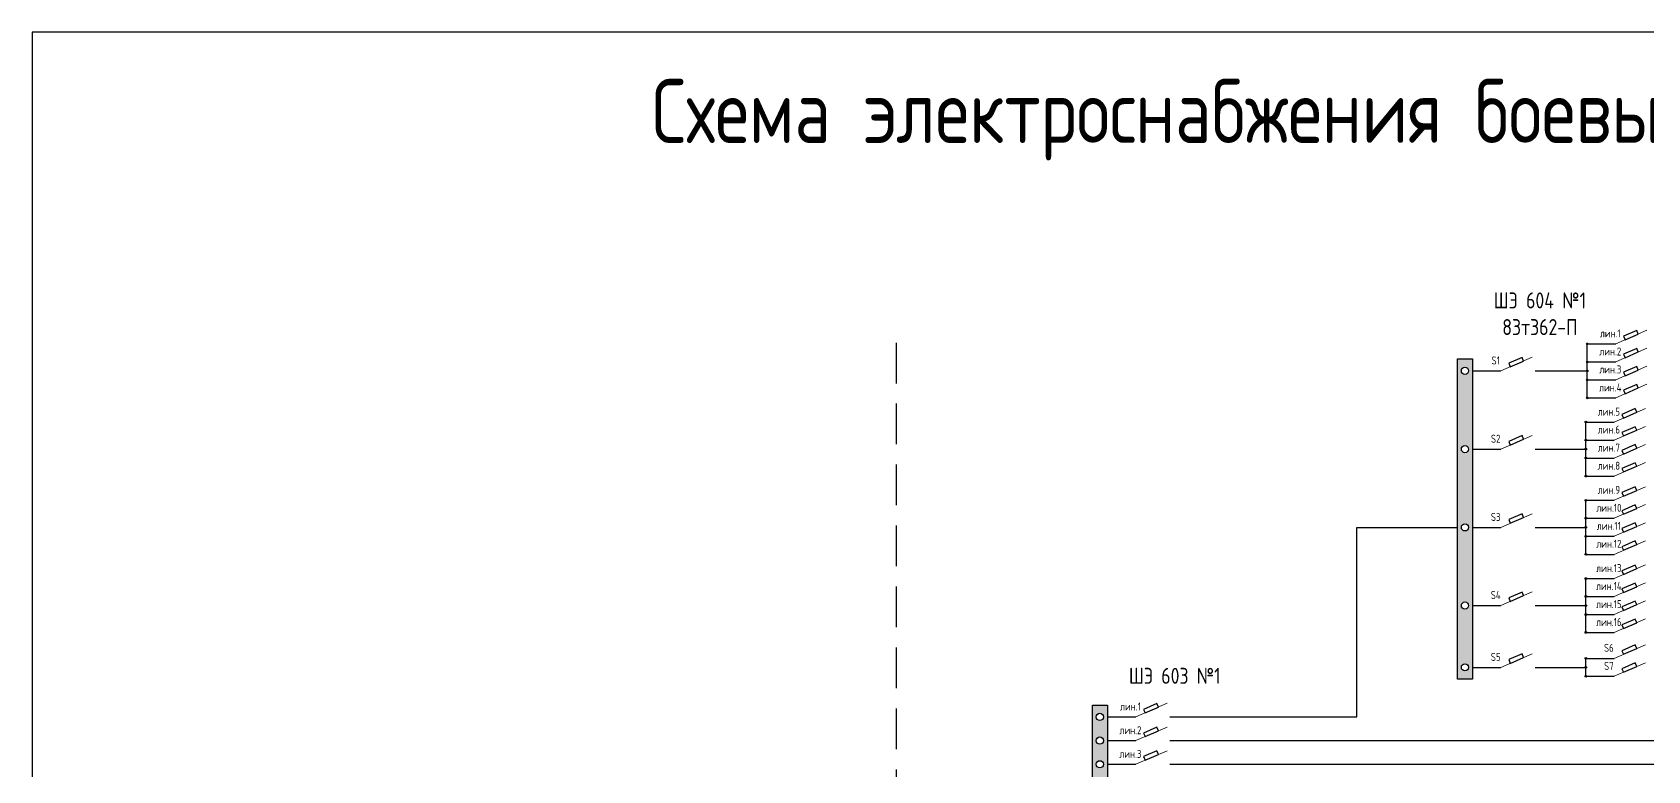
# Model space of a CAD drawing. Header units: millimetres. Extents: x 467 to 653, y 582 to 785.
# Drawn here: x 467.3 to 568.3, y 738.5 to 784.7 of the extents above; entities that cross this region are included whole.
import ezdxf

# ---------------------------------------------------------------- set-up
doc = ezdxf.new("R2010")
doc.units = ezdxf.units.MM
doc.header["$LTSCALE"] = 0.1
doc.linetypes.add('DASHEDX2', pattern=[38.1, 25.4, -12.7])
doc.layers.add('Уровень1', color=7, linetype='Continuous', plot=False)

msp = doc.modelspace()

# ---------------------------------------------------------------- hatches: boundary and pattern name
h = msp.add_hatch(color=256)
h.paths.add_polyline_path([(564.53, 765.19), (564.48, 765.19), (564.48, 765.14, 0.414214)], flags=17)
h.paths.add_polyline_path([(564.43, 765.19, 0.414214), (564.48, 765.14), (564.48, 765.19), (564.53, 765.19, 1)])
h = msp.add_hatch(color=256)
h.paths.add_polyline_path([(557.31, 764.25), (556.38, 764.25), (556.38, 744.23), (557.31, 744.23)])
h.paths.add_polyline_path([(556.62, 753.72, -1), (557.07, 753.72, -1)], flags=16)
h.paths.add_polyline_path([(557.07, 748.83, -1), (556.62, 748.83, -1)], flags=16)
h.paths.add_polyline_path([(556.62, 758.61, -1), (557.07, 758.61, -1)], flags=16)
h.paths.add_polyline_path([(557.07, 744.97, -1), (556.62, 744.97, -1)], flags=16)
h.paths.add_polyline_path([(556.62, 763.5, -1), (557.07, 763.5, -1)], flags=16)
h = msp.add_hatch(color=256)
h.paths.add_polyline_path([(564.53, 764.06), (564.48, 764.06), (564.48, 764.01, 0.414214)], flags=17)
h.paths.add_polyline_path([(564.43, 764.06, 0.414214), (564.48, 764.01), (564.48, 764.06), (564.53, 764.06, 1)])
h = msp.add_hatch(color=256)
h.paths.add_polyline_path([(564.53, 763.5), (564.48, 763.5), (564.48, 763.45, 0.414214)], flags=17)
h.paths.add_polyline_path([(564.43, 763.5, 0.414214), (564.48, 763.45), (564.48, 763.5), (564.53, 763.5, 1)])
h = msp.add_hatch(color=256)
h.paths.add_polyline_path([(564.53, 762.94), (564.48, 762.94), (564.48, 762.89, 0.414214)], flags=17)
h.paths.add_polyline_path([(564.43, 762.94, 0.414214), (564.48, 762.89), (564.48, 762.94), (564.53, 762.94, 1)])
h = msp.add_hatch(color=256)
h.paths.add_polyline_path([(564.53, 761.81), (564.48, 761.81), (564.48, 761.76, 0.414214)], flags=17)
h.paths.add_polyline_path([(564.43, 761.81, 0.414214), (564.48, 761.76), (564.48, 761.81), (564.53, 761.81, 1)])
h = msp.add_hatch(color=256)
h.paths.add_polyline_path([(564.44, 760.3), (564.39, 760.3), (564.39, 760.25, 0.414214)], flags=17)
h.paths.add_polyline_path([(564.34, 760.3, 0.414214), (564.39, 760.25), (564.39, 760.3), (564.44, 760.3, 1)])
h = msp.add_hatch(color=256)
h.paths.add_polyline_path([(564.44, 759.17), (564.39, 759.17), (564.39, 759.12, 0.414214)], flags=17)
h.paths.add_polyline_path([(564.34, 759.17, 0.414214), (564.39, 759.12), (564.39, 759.17), (564.44, 759.17, 1)])
h = msp.add_hatch(color=256)
h.paths.add_polyline_path([(564.44, 758.61), (564.39, 758.61), (564.39, 758.56, 0.414214)], flags=17)
h.paths.add_polyline_path([(564.34, 758.61, 0.414214), (564.39, 758.56), (564.39, 758.61), (564.44, 758.61, 1)])
h = msp.add_hatch(color=256)
h.paths.add_polyline_path([(564.44, 758.05), (564.39, 758.05), (564.39, 758, 0.414214)], flags=17)
h.paths.add_polyline_path([(564.34, 758.05, 0.414214), (564.39, 758), (564.39, 758.05), (564.44, 758.05, 1)])
h = msp.add_hatch(color=256)
h.paths.add_polyline_path([(564.44, 756.92), (564.39, 756.92), (564.39, 756.87, 0.414214)], flags=17)
h.paths.add_polyline_path([(564.34, 756.92, 0.414214), (564.39, 756.87), (564.39, 756.92), (564.44, 756.92, 1)])
h = msp.add_hatch(color=256)
h.paths.add_polyline_path([(564.44, 755.41), (564.39, 755.41), (564.39, 755.36, 0.414214)], flags=17)
h.paths.add_polyline_path([(564.34, 755.41, 0.414214), (564.39, 755.36), (564.39, 755.41), (564.44, 755.41, 1)])
h = msp.add_hatch(color=256)
h.paths.add_polyline_path([(564.44, 754.29), (564.39, 754.29), (564.39, 754.24, 0.414214)], flags=17)
h.paths.add_polyline_path([(564.34, 754.29, 0.414214), (564.39, 754.24), (564.39, 754.29), (564.44, 754.29, 1)])
h = msp.add_hatch(color=256)
h.paths.add_polyline_path([(564.44, 753.72), (564.39, 753.72), (564.39, 753.67, 0.414214)], flags=17)
h.paths.add_polyline_path([(564.34, 753.72, 0.414214), (564.39, 753.67), (564.39, 753.72), (564.44, 753.72, 1)])
h = msp.add_hatch(color=256)
h.paths.add_polyline_path([(564.44, 753.16), (564.39, 753.16), (564.39, 753.11, 0.414214)], flags=17)
h.paths.add_polyline_path([(564.34, 753.16, 0.414214), (564.39, 753.11), (564.39, 753.16), (564.44, 753.16, 1)])
h = msp.add_hatch(color=256)
h.paths.add_polyline_path([(564.44, 752.03), (564.39, 752.03), (564.39, 751.98, 0.414214)], flags=17)
h.paths.add_polyline_path([(564.34, 752.03, 0.414214), (564.39, 751.98), (564.39, 752.03), (564.44, 752.03, 1)])
h = msp.add_hatch(color=256)
h.paths.add_polyline_path([(564.44, 750.52), (564.39, 750.52), (564.39, 750.47, 0.414214)], flags=17)
h.paths.add_polyline_path([(564.34, 750.52, 0.414214), (564.39, 750.47), (564.39, 750.52), (564.44, 750.52, 1)])
h = msp.add_hatch(color=256)
h.paths.add_polyline_path([(564.44, 749.4), (564.39, 749.4), (564.39, 749.35, 0.414214)], flags=17)
h.paths.add_polyline_path([(564.34, 749.4, 0.414214), (564.39, 749.35), (564.39, 749.4), (564.44, 749.4, 1)])
h = msp.add_hatch(color=256)
h.paths.add_polyline_path([(564.44, 748.83), (564.39, 748.83), (564.39, 748.78, 0.414214)], flags=17)
h.paths.add_polyline_path([(564.34, 748.83, 0.414214), (564.39, 748.78), (564.39, 748.83), (564.44, 748.83, 1)])
h = msp.add_hatch(color=256)
h.paths.add_polyline_path([(564.44, 748.27), (564.39, 748.27), (564.39, 748.22, 0.414214)], flags=17)
h.paths.add_polyline_path([(564.34, 748.27, 0.414214), (564.39, 748.22), (564.39, 748.27), (564.44, 748.27, 1)])
h = msp.add_hatch(color=256)
h.paths.add_polyline_path([(564.44, 747.15), (564.39, 747.15), (564.39, 747.1, 0.414214)], flags=17)
h.paths.add_polyline_path([(564.34, 747.15, 0.414214), (564.39, 747.1), (564.39, 747.15), (564.44, 747.15, 1)])
h = msp.add_hatch(color=256)
h.paths.add_polyline_path([(564.44, 745.53), (564.39, 745.53), (564.39, 745.48, 0.414214)], flags=17)
h.paths.add_polyline_path([(564.34, 745.53, 0.414214), (564.39, 745.48), (564.39, 745.53), (564.44, 745.53, 1)])
h = msp.add_hatch(color=256)
h.paths.add_polyline_path([(564.44, 744.97), (564.39, 744.97), (564.39, 744.92, 0.414214)], flags=17)
h.paths.add_polyline_path([(564.34, 744.97, 0.414214), (564.39, 744.92), (564.39, 744.97), (564.44, 744.97, 1)])
h = msp.add_hatch(color=256)
h.paths.add_polyline_path([(564.44, 744.41), (564.39, 744.41), (564.39, 744.36, 0.414214)], flags=17)
h.paths.add_polyline_path([(564.34, 744.41, 0.414214), (564.39, 744.36), (564.39, 744.41), (564.44, 744.41, 1)])
h = msp.add_hatch(color=256)
h.paths.add_polyline_path([(534.5, 742.61), (533.57, 742.61), (533.57, 727.71), (534.5, 727.71)])
h.paths.add_polyline_path([(534.26, 733, -1), (533.81, 733, -1)], flags=16)
h.paths.add_polyline_path([(533.81, 734.47, -1), (534.26, 734.47, -1)], flags=16)
h.paths.add_polyline_path([(534.26, 731.52, -1), (533.81, 731.52, -1)], flags=16)
h.paths.add_polyline_path([(533.81, 735.95, -1), (534.26, 735.95, -1)], flags=16)
h.paths.add_polyline_path([(533.81, 737.43, -1), (534.26, 737.43, -1)], flags=16)
h.paths.add_polyline_path([(534.26, 728.66, -1), (533.81, 728.66, -1)], flags=16)
h.paths.add_polyline_path([(533.81, 738.91, -1), (534.26, 738.91, -1)], flags=16)
h.paths.add_polyline_path([(533.81, 740.39, -1), (534.26, 740.39, -1)], flags=16)
h.paths.add_polyline_path([(533.81, 741.87, -1), (534.26, 741.87, -1)], flags=16)

# ---------------------------------------------------------------- linework, layer by layer
at = {"lineweight": 15}
for p, q in [((566.26, 765.19), (568.21, 766.04)), ((559.09, 763.5), (561.04, 764.35)), ((566.26, 764.06), (568.21, 764.91)), ((566.26, 762.94), (568.21, 763.79)), ((566.26, 761.81), (568.21, 762.66)), ((566.17, 760.3), (568.12, 761.15)), ((566.17, 759.17), (568.12, 760.02)), ((559.09, 758.61), (561.04, 759.46)), ((566.17, 758.05), (568.12, 758.9)), ((566.17, 756.92), (568.12, 757.77)), ((566.17, 755.41), (568.12, 756.26)), ((566.17, 754.29), (568.12, 755.14)), ((559.09, 753.72), (561.04, 754.57)), ((566.17, 753.16), (568.12, 754.01)), ((566.17, 752.03), (568.12, 752.88)), ((566.17, 750.52), (568.12, 751.37)), ((566.17, 749.4), (568.12, 750.25)), ((559.09, 748.83), (561.04, 749.68)), ((566.17, 748.27), (568.12, 749.12)), ((566.17, 747.15), (568.12, 748)), ((559.09, 744.97), (561.04, 745.82)), ((566.17, 745.53), (568.12, 746.38)), ((566.17, 744.41), (568.12, 745.26)), ((536.28, 741.87), (538.23, 742.72)), ((536.28, 740.39), (538.23, 741.24)), ((536.28, 738.91), (538.23, 739.76))]:
    msp.add_line(p, q, dxfattribs=at)
at = {"linetype": 'DASHEDX2'}
msp.add_line((521.31, 765.26), (521.31, 590.14), dxfattribs=at)
for p, q in [((564.48, 765.19), (566.26, 765.19)), ((564.48, 761.81), (564.48, 765.19)), ((564.48, 764.06), (566.26, 764.06)), ((557.31, 763.5), (559.09, 763.5)), ((561.22, 763.5), (564.48, 763.5)), ((564.48, 762.94), (566.26, 762.94)), ((564.48, 761.81), (566.26, 761.81)), ((564.39, 760.3), (566.17, 760.3)), ((564.39, 756.92), (564.39, 760.3)), ((564.39, 759.17), (566.17, 759.17)), ((557.31, 758.61), (559.09, 758.61)), ((561.22, 758.61), (564.39, 758.61)), ((564.39, 758.05), (566.17, 758.05)), ((564.39, 756.92), (566.17, 756.92)), ((564.39, 755.41), (566.17, 755.41)), ((564.39, 752.03), (564.39, 755.41)), ((564.39, 754.29), (566.17, 754.29)), ((550.09, 741.87), (550.09, 753.72)), ((550.09, 753.72), (556.38, 753.72)), ((557.31, 753.72), (559.09, 753.72)), ((561.22, 753.72), (564.39, 753.72)), ((564.39, 753.16), (566.17, 753.16)), ((564.39, 752.03), (566.17, 752.03)), ((564.39, 750.52), (566.17, 750.52)), ((564.39, 747.15), (564.39, 750.52)), ((564.39, 749.4), (566.17, 749.4)), ((557.31, 748.83), (559.09, 748.83)), ((561.22, 748.83), (564.39, 748.83)), ((564.39, 748.27), (566.17, 748.27)), ((564.39, 747.15), (566.17, 747.15)), ((557.31, 744.97), (559.09, 744.97)), ((561.22, 744.97), (564.39, 744.97)), ((564.39, 745.53), (566.17, 745.53)), ((564.39, 744.41), (564.39, 745.53)), ((564.39, 744.41), (566.17, 744.41)), ((534.5, 741.87), (536.28, 741.87)), ((538.41, 741.87), (541.58, 741.87)), ((541.58, 741.87), (550.09, 741.87)), ((534.5, 740.39), (536.28, 740.39)), ((538.41, 740.39), (541.58, 740.39)), ((541.58, 740.39), (580.77, 740.39)), ((534.5, 738.91), (536.28, 738.91)), ((538.41, 738.91), (541.58, 738.91)), ((541.58, 738.91), (584.76, 738.91))]:
    msp.add_line(p, q)
for points in [[(566.84, 765.44), (567.67, 765.8), (567.57, 766.03), (566.74, 765.66)], [(556.38, 764.25), (557.31, 764.25), (557.31, 744.23), (556.38, 744.23)], [(559.67, 763.75), (560.5, 764.11), (560.41, 764.34), (559.58, 763.98)], [(566.84, 764.32), (567.67, 764.68), (567.57, 764.9), (566.74, 764.54)], [(566.84, 763.19), (567.67, 763.55), (567.57, 763.77), (566.74, 763.41)], [(566.84, 762.06), (567.67, 762.43), (567.57, 762.65), (566.74, 762.29)], [(566.75, 760.55), (567.58, 760.91), (567.48, 761.14), (566.65, 760.78)], [(566.75, 759.43), (567.58, 759.79), (567.48, 760.01), (566.65, 759.65)], [(559.67, 758.86), (560.5, 759.23), (560.41, 759.45), (559.58, 759.09)], [(566.75, 758.3), (567.58, 758.66), (567.48, 758.89), (566.65, 758.52)], [(566.75, 757.18), (567.58, 757.54), (567.48, 757.76), (566.65, 757.4)], [(566.75, 755.66), (567.58, 756.03), (567.48, 756.25), (566.65, 755.89)], [(566.75, 754.54), (567.58, 754.9), (567.48, 755.12), (566.65, 754.76)], [(559.67, 753.98), (560.5, 754.34), (560.41, 754.56), (559.58, 754.2)], [(566.75, 753.41), (567.58, 753.77), (567.48, 754), (566.65, 753.64)], [(566.75, 752.29), (567.58, 752.65), (567.48, 752.87), (566.65, 752.51)], [(566.75, 750.78), (567.58, 751.14), (567.48, 751.36), (566.65, 751)], [(566.75, 749.65), (567.58, 750.01), (567.48, 750.23), (566.65, 749.87)], [(559.67, 749.09), (560.5, 749.45), (560.41, 749.67), (559.58, 749.31)], [(566.75, 748.52), (567.58, 748.89), (567.48, 749.11), (566.65, 748.75)], [(566.75, 747.4), (567.58, 747.76), (567.48, 747.98), (566.65, 747.62)], [(566.75, 745.79), (567.58, 746.15), (567.48, 746.37), (566.65, 746.01)], [(559.67, 745.22), (560.5, 745.59), (560.41, 745.81), (559.58, 745.45)], [(566.75, 744.66), (567.58, 745.02), (567.48, 745.25), (566.65, 744.88)], [(533.57, 742.61), (534.5, 742.61), (534.5, 727.71), (533.57, 727.71)], [(536.86, 742.12), (537.69, 742.48), (537.59, 742.7), (536.76, 742.34)], [(536.86, 740.64), (537.69, 741), (537.59, 741.23), (536.76, 740.86)], [(536.86, 739.16), (537.69, 739.52), (537.59, 739.75), (536.76, 739.39)]]:
    msp.add_lwpolyline(points, close=True)
for centre, radius in [((564.48, 765.19), 0.0503), ((564.48, 764.06), 0.0503), ((556.84, 763.5), 0.226), ((564.48, 763.5), 0.0503), ((564.48, 762.94), 0.0503), ((564.48, 761.81), 0.0503), ((564.39, 760.3), 0.0503), ((564.39, 759.17), 0.0503), ((556.84, 758.61), 0.226), ((564.39, 758.61), 0.0503), ((564.39, 758.05), 0.0503), ((564.39, 756.92), 0.0503), ((564.39, 755.41), 0.0503), ((556.84, 753.72), 0.226), ((564.39, 754.29), 0.0503), ((564.39, 753.72), 0.0503), ((564.39, 753.16), 0.0503), ((564.39, 752.03), 0.0503), ((564.39, 750.52), 0.0503), ((556.84, 748.83), 0.226), ((564.39, 749.4), 0.0503), ((564.39, 748.83), 0.0503), ((564.39, 748.27), 0.0503), ((564.39, 747.15), 0.0503), ((556.84, 744.97), 0.226), ((564.39, 745.53), 0.0503), ((564.39, 744.97), 0.0503), ((564.39, 744.41), 0.0503), ((534.03, 741.87), 0.226), ((534.03, 740.39), 0.226), ((534.03, 738.91), 0.226)]:
    msp.add_circle(centre, radius)
at = {"layer": 'Уровень1'}
msp.add_lwpolyline([(467.33, 581.59), (653.25, 581.59), (653.25, 784.66), (467.33, 784.66)], close=True, dxfattribs=at)

# ---------------------------------------------------------------- texts
at = {"attachment_point": 5}
for s, insert, char_height, width in [('{\\fGOST|b0|i0|c204|p34;Схема электроснабжения боевых постов 3БП-480 и 4БП-480}', (567.46, 779.2), 4, 192.7565), ('{\\fGOST|b0|i0|c204|p34;ШЭ 604 №1\\P83т362-П}', (561.52, 767.07), 1, 9.6853), ('{\\fGOST|b0|i0|c204|p34;лин.1}', (565.92, 765.84), 0.5, 8.1445), ('{\\fGOST|b0|i0|c204|p34;S1}', (558.76, 764.15), 0.5, 8.1445), ('{\\fGOST|b0|i0|c204|p34;лин.2}', (565.92, 764.71), 0.5, 8.1445), ('{\\fGOST|b0|i0|c204|p34;лин.3}', (565.92, 763.59), 0.5, 8.1445), ('{\\fGOST|b0|i0|c204|p34;лин.4}', (565.92, 762.46), 0.5, 8.1445), ('{\\fGOST|b0|i0|c204|p34;лин.5}', (565.83, 760.95), 0.5, 8.1445), ('{\\fGOST|b0|i0|c204|p34;лин.6}', (565.83, 759.83), 0.5, 8.1445), ('{\\fGOST|b0|i0|c204|p34;S2}', (558.76, 759.26), 0.5, 8.1445), ('{\\fGOST|b0|i0|c204|p34;лин.7}', (565.83, 758.7), 0.5, 8.1445), ('{\\fGOST|b0|i0|c204|p34;лин.8}', (565.83, 757.57), 0.5, 8.1445), ('{\\fGOST|b0|i0|c204|p34;лин.9}', (565.83, 756.06), 0.5, 8.1445), ('{\\fGOST|b0|i0|c204|p34;лин.10}', (565.83, 754.94), 0.5, 8.1445), ('{\\fGOST|b0|i0|c204|p34;S3}', (558.76, 754.37), 0.5, 8.1445), ('{\\fGOST|b0|i0|c204|p34;лин.11}', (565.83, 753.81), 0.5, 8.1445), ('{\\fGOST|b0|i0|c204|p34;лин.12}', (565.83, 752.69), 0.5, 8.1445), ('{\\fGOST|b0|i0|c204|p34;лин.13}', (565.83, 751.17), 0.5, 8.1445), ('{\\fGOST|b0|i0|c204|p34;лин.14}', (565.83, 750.05), 0.5, 8.1445), ('{\\fGOST|b0|i0|c204|p34;S4}', (558.76, 749.49), 0.5, 8.1445), ('{\\fGOST|b0|i0|c204|p34;лин.15}', (565.83, 748.92), 0.5, 8.1445), ('{\\fGOST|b0|i0|c204|p34;лин.16}', (565.83, 747.8), 0.5, 8.1445), ('{\\fGOST|b0|i0|c204|p34;S5}', (558.76, 745.62), 0.5, 8.1445), ('{\\fGOST|b0|i0|c0|p34;S6}', (565.83, 746.19), 0.5, 8.1445), ('{\\fGOST|b0|i0|c204|p34;ШЭ 603 №1}', (538.71, 744.44), 1, 9.6853), ('{\\fGOST|b0|i0|c0|p34;S7}', (565.83, 745.06), 0.5, 8.1445), ('{\\fGOST|b0|i0|c204|p34;лин.1}', (535.94, 742.52), 0.5, 8.1445), ('{\\fGOST|b0|i0|c204|p34;лин.2}', (535.94, 741.04), 0.5, 8.1445), ('{\\fGOST|b0|i0|c204|p34;лин.3}', (535.94, 739.56), 0.5, 8.1445)]:
    msp.add_mtext(s, dxfattribs=dict(at, insert=insert, char_height=char_height, width=width))

doc.saveas('drawing.dxf')
